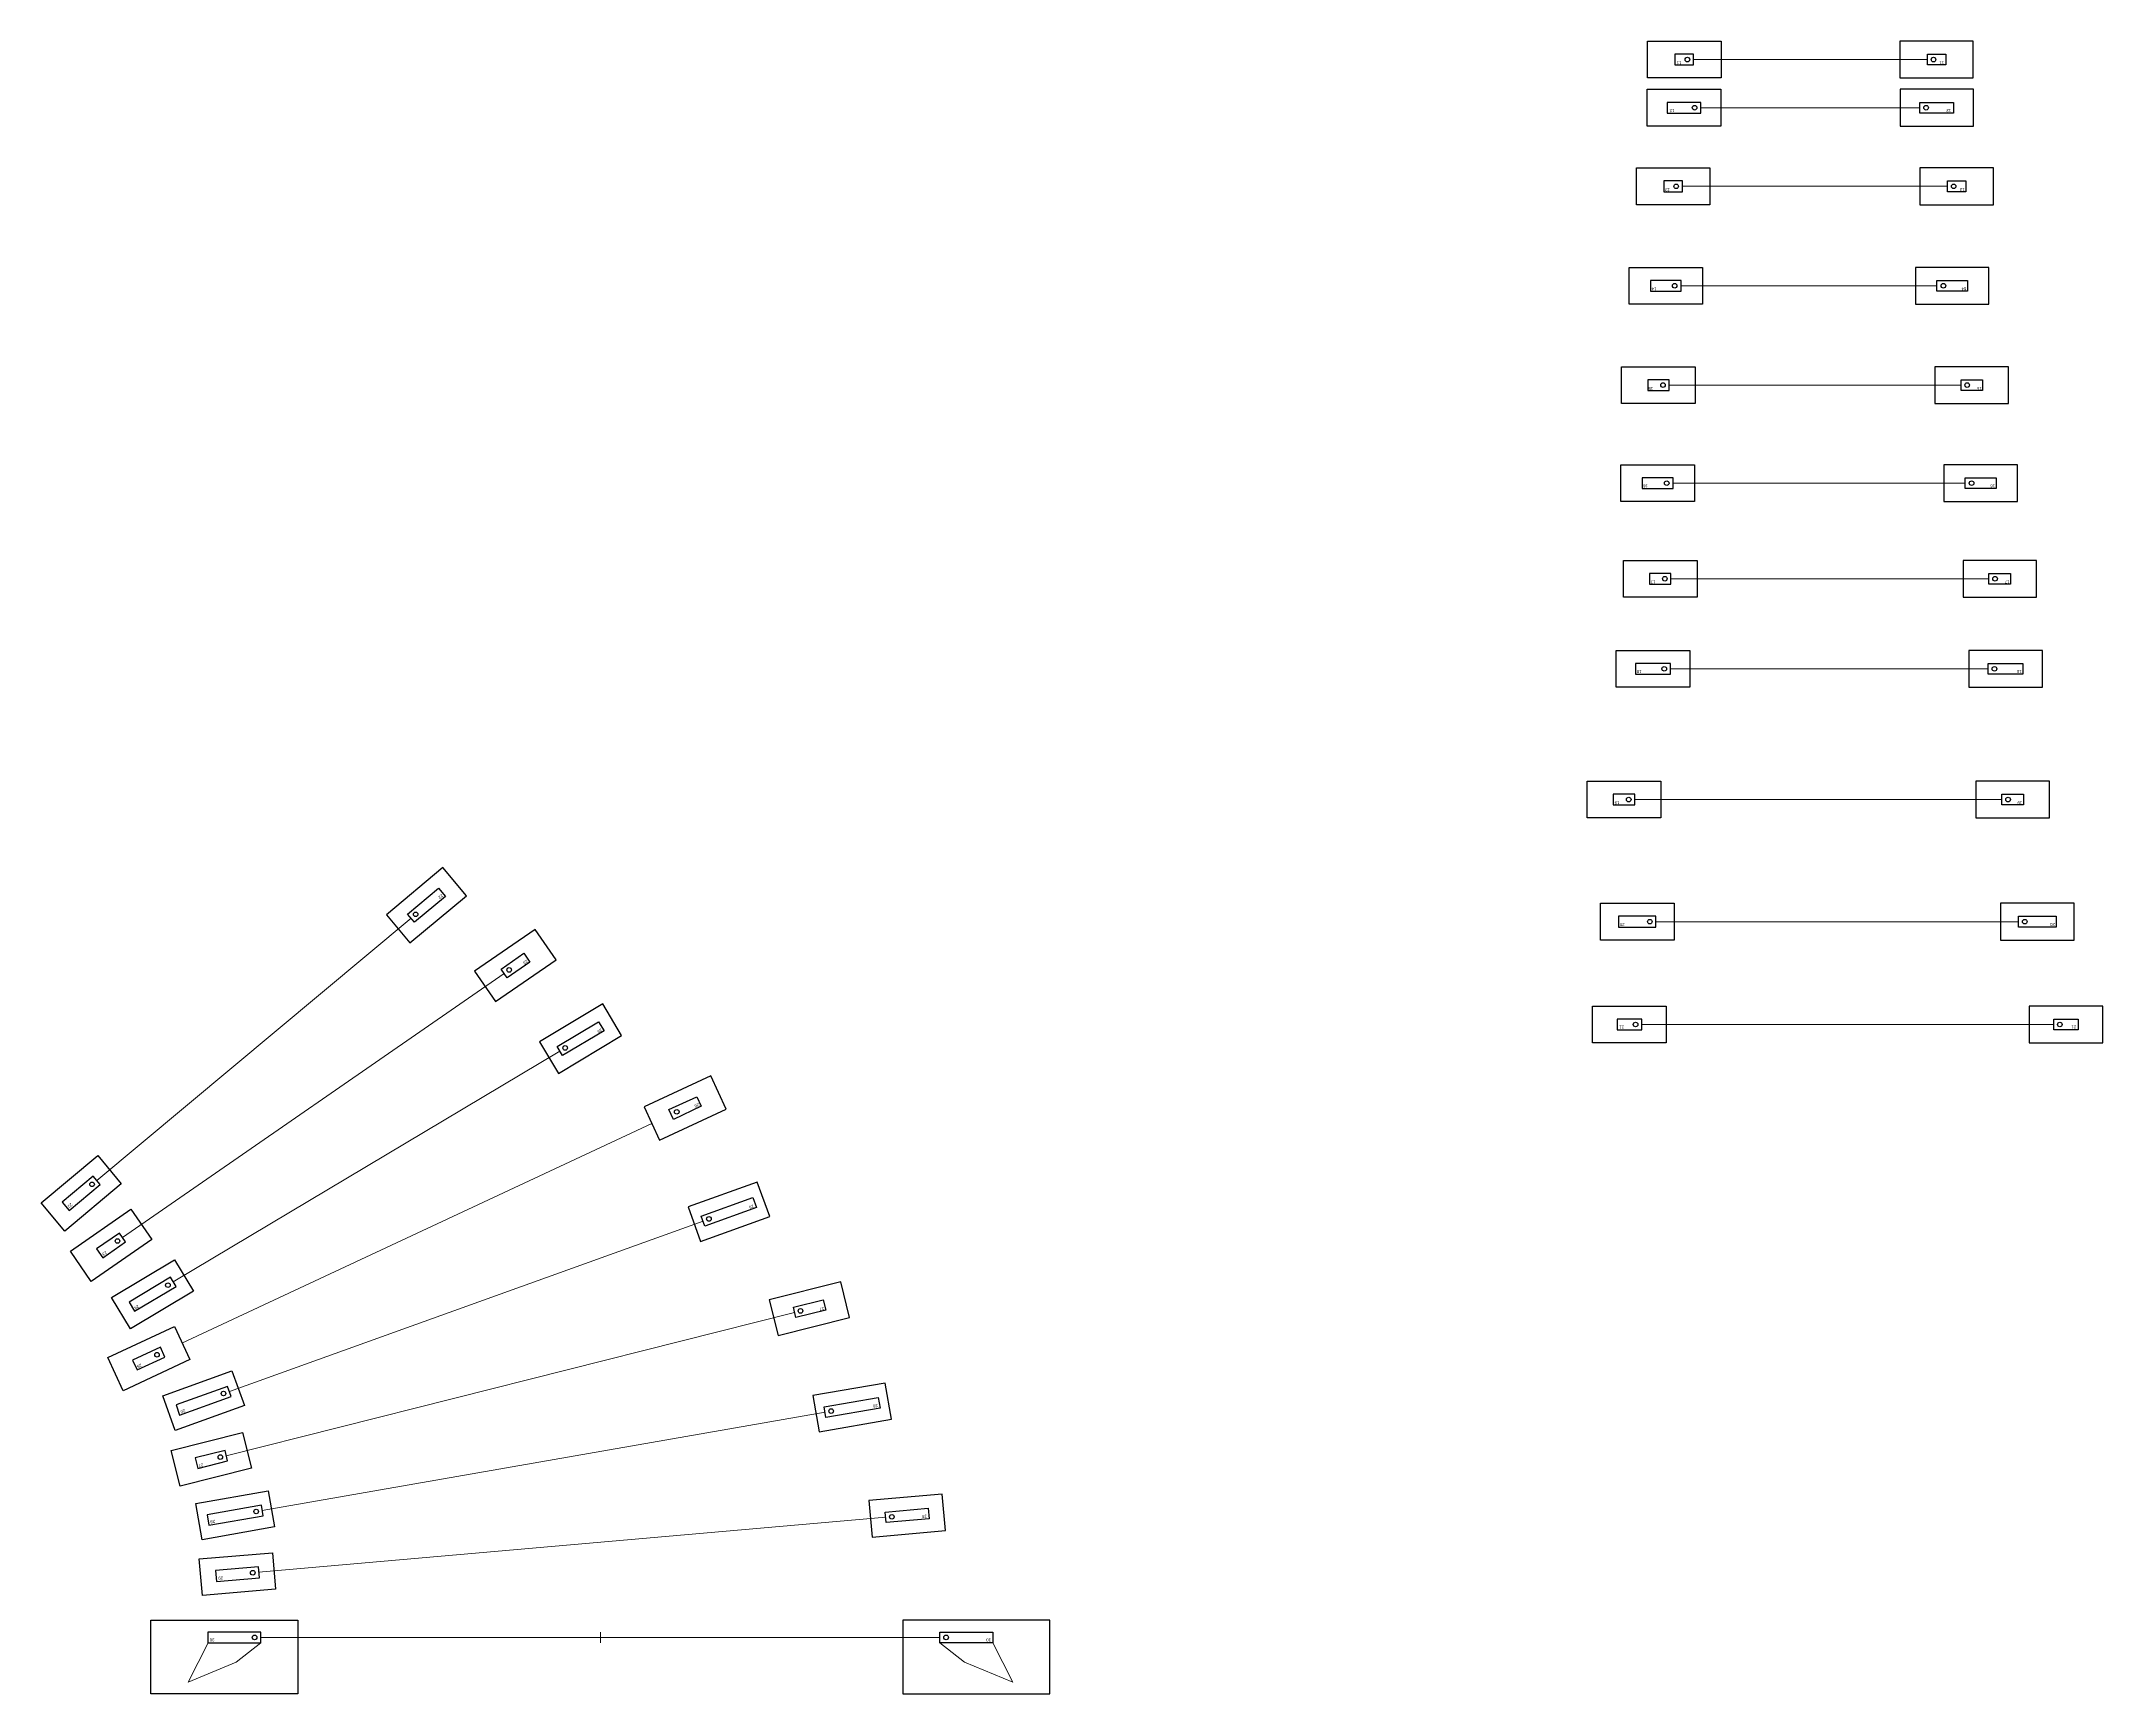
# Model space of a CAD drawing. Header units: inches. Extents: x -4278 to 3677, y -8403 to -795.
# Drawn here: x -4278 to -2932, y -5700 to -4622 of the extents above; entities that cross this region are included whole.
import ezdxf

# ---------------------------------------------------------------- set-up
doc = ezdxf.new("R2010")
doc.units = ezdxf.units.IN
doc.header["$LTSCALE"] = 0.2
doc.header["$MEASUREMENT"] = 0
doc.layers.add('Anchoring', color=1, linetype='Continuous')
for name, color, linetype, lineweight in [('Annotation', 7, 'Continuous', 9), ('None', 7, 'Continuous', 5), ('Whippit', 1, 'Continuous', 5)]:
    doc.layers.add(name, color=color, linetype=linetype, lineweight=lineweight)

msp = doc.modelspace()

# ---------------------------------------------------------------- linework, layer by layer
at = {"layer": 'Anchoring'}
for points in [[(-3229.4, -4645.9), (-3229.4, -4621.9), (-3181.4, -4621.9), (-3181.4, -4645.9)], [(-3016.8, -4645.9), (-3016.8, -4621.9), (-3064.8, -4621.9), (-3064.8, -4645.9)], [(-3211.5, -4637.4), (-3199.4, -4637.4), (-3199.4, -4630.4), (-3211.5, -4630.4)], [(-3034.8, -4637.4), (-3046.8, -4637.4), (-3046.8, -4630.4), (-3034.8, -4630.4)], [(-3229.6, -4677.3), (-3229.6, -4653.3), (-3181.6, -4653.3), (-3181.6, -4677.3)], [(-3016.6, -4677.3), (-3016.6, -4653.3), (-3064.6, -4653.3), (-3064.6, -4677.3)], [(-3216.6, -4668.8), (-3194.7, -4668.8), (-3194.7, -4661.8), (-3216.6, -4661.8)], [(-3029.7, -4668.8), (-3051.6, -4668.8), (-3051.6, -4661.8), (-3029.7, -4661.8)], [(-3236.7, -4728.6), (-3236.7, -4704.6), (-3188.7, -4704.6), (-3188.7, -4728.6)], [(-3003.6, -4728.6), (-3003.6, -4704.6), (-3051.6, -4704.6), (-3051.6, -4728.6)], [(-3218.7, -4720.1), (-3206.7, -4720.1), (-3206.7, -4713.1), (-3218.7, -4713.1)], [(-3021.6, -4720.1), (-3033.6, -4720.1), (-3033.6, -4713.1), (-3021.6, -4713.1)], [(-3241.5, -4793.5), (-3241.5, -4769.5), (-3193.5, -4769.5), (-3193.5, -4793.5)], [(-3006.6, -4793.5), (-3006.6, -4769.5), (-3054.6, -4769.5), (-3054.6, -4793.5)], [(-3227.5, -4785), (-3207.5, -4785), (-3207.5, -4778), (-3227.5, -4778)], [(-3020.6, -4785), (-3040.6, -4785), (-3040.6, -4778), (-3020.6, -4778)], [(-3246.3, -4858.3), (-3246.3, -4834.3), (-3198.3, -4834.3), (-3198.3, -4858.3)], [(-3229.3, -4849.8), (-3215.3, -4849.8), (-3215.3, -4842.8), (-3229.3, -4842.8)], [(-2993.8, -4858.3), (-2993.8, -4834.3), (-3041.8, -4834.3), (-3041.8, -4858.3)], [(-3010.8, -4849.8), (-3024.8, -4849.8), (-3024.8, -4842.8), (-3010.8, -4842.8)], [(-3246.8, -4922.3), (-3246.8, -4898.3), (-3198.8, -4898.3), (-3198.8, -4922.3)], [(-3232.9, -4913.8), (-3212.7, -4913.8), (-3212.7, -4906.8), (-3232.9, -4906.8)], [(-2988, -4922.3), (-2988, -4898.3), (-3036, -4898.3), (-3036, -4922.3)], [(-3001.9, -4913.8), (-3022.2, -4913.8), (-3022.2, -4906.8), (-3001.9, -4906.8)], [(-3245.1, -4984.7), (-3245.1, -4960.7), (-3197.1, -4960.7), (-3197.1, -4984.7)], [(-2975.5, -4984.7), (-2975.5, -4960.7), (-3023.5, -4960.7), (-3023.5, -4984.7)], [(-3228.1, -4976.2), (-3214.1, -4976.2), (-3214.1, -4969.2), (-3228.1, -4969.2)], [(-2992.5, -4976.2), (-3006.6, -4976.2), (-3006.6, -4969.2), (-2992.5, -4969.2)], [(-3249.9, -5043.5), (-3249.9, -5019.5), (-3201.9, -5019.5), (-3201.9, -5043.5)], [(-3237.2, -5035), (-3214.5, -5035), (-3214.5, -5028), (-3237.2, -5028)], [(-2971.7, -5043.5), (-2971.7, -5019.5), (-3019.7, -5019.5), (-3019.7, -5043.5)], [(-2984.4, -5035), (-3007, -5035), (-3007, -5028), (-2984.4, -5028)], [(-3268.8, -5128.8), (-3268.8, -5104.8), (-3220.8, -5104.8), (-3220.8, -5128.8)], [(-2967.1, -5128.8), (-2967.1, -5104.8), (-3015.1, -5104.8), (-3015.1, -5128.8)], [(-3251.8, -5120.3), (-3237.7, -5120.3), (-3237.7, -5113.3), (-3251.8, -5113.3)], [(-2984, -5120.3), (-2998.1, -5120.3), (-2998.1, -5113.3), (-2984, -5113.3)], [(-4000.2, -5179.6), (-4015.6, -5161.2), (-4052.4, -5192), (-4037.1, -5210.4)], [(-4014, -5180), (-4034.2, -5196.9), (-4038.7, -5191.6), (-4018.4, -5174.7)], [(-3260.1, -5208.5), (-3260.1, -5184.5), (-3212.1, -5184.5), (-3212.1, -5208.5)], [(-3248.3, -5200), (-3223.9, -5200), (-3223.9, -5193), (-3248.3, -5193)], [(-2951, -5208.5), (-2951, -5184.5), (-2999, -5184.5), (-2999, -5208.5)], [(-2962.8, -5200), (-2987.2, -5200), (-2987.2, -5193), (-2962.8, -5193)], [(-3941.7, -5221.3), (-3955.4, -5201.6), (-3994.9, -5228.9), (-3981.2, -5248.6)], [(-3958.9, -5222.9), (-3973.7, -5233.1), (-3977.7, -5227.4), (-3962.9, -5217.1)], [(-3899, -5270.8), (-3911.3, -5250.2), (-3952.5, -5274.9), (-3940.2, -5295.5)], [(-3265.3, -5275.6), (-3265.3, -5251.6), (-3217.3, -5251.6), (-3217.3, -5275.6)], [(-3249.3, -5267.1), (-3233.2, -5267.1), (-3233.2, -5260.1), (-3249.3, -5260.1)], [(-2932.3, -5275.6), (-2932.3, -5251.6), (-2980.3, -5251.6), (-2980.3, -5275.6)], [(-2948.3, -5267.1), (-2964.3, -5267.1), (-2964.3, -5260.1), (-2948.3, -5260.1)], [(-3910.4, -5267.8), (-3937.5, -5283.9), (-3941, -5277.9), (-3914, -5261.8)], [(-3830.7, -5318.8), (-3840.8, -5297), (-3884.3, -5317.4), (-3874.2, -5339.1)], [(-3847, -5317), (-3865.1, -5325.5), (-3868.1, -5319.1), (-3849.9, -5310.7)], [(-4262.4, -5398.4), (-4277.8, -5379.9), (-4240.9, -5349.2), (-4225.5, -5367.6)], [(-4259.5, -5384.9), (-4239.3, -5368), (-4243.8, -5362.6), (-4264, -5379.5)], [(-3802.3, -5389), (-3810.5, -5366.4), (-3855.6, -5382.7), (-3847.5, -5405.3)], [(-3811, -5383.1), (-3844.6, -5395.2), (-3847, -5388.6), (-3813.3, -5376.5)], [(-4245.1, -5431.3), (-4258.7, -5411.5), (-4219.3, -5384.2), (-4205.6, -5404)], [(-4237.6, -5415.8), (-4222.7, -5405.5), (-4226.7, -5399.7), (-4241.6, -5410)], [(-4219.6, -5462.3), (-4231.9, -5441.7), (-4190.7, -5417.1), (-4178.4, -5437.7)], [(-4216.8, -5450.7), (-4189.8, -5434.6), (-4193.4, -5428.6), (-4220.4, -5444.7)], [(-3750.2, -5454.8), (-3756, -5431.5), (-3802.6, -5443.2), (-3796.7, -5466.5)], [(-3765.8, -5450), (-3785.2, -5454.9), (-3786.9, -5448.1), (-3767.5, -5443.2)], [(-4224.3, -5502.7), (-4234.4, -5480.9), (-4190.9, -5460.6), (-4180.8, -5482.3)], [(-4215.2, -5489), (-4197, -5480.6), (-4200, -5474.2), (-4218.2, -5482.7)], [(-4190.3, -5528.6), (-4198.5, -5506), (-4153.3, -5489.7), (-4145.2, -5512.3)], [(-4187.5, -5518.5), (-4153.8, -5506.4), (-4156.2, -5499.8), (-4189.8, -5511.9)], [(-3722.8, -5521.2), (-3726.9, -5497.6), (-3774.2, -5505.8), (-3770.1, -5529.5)], [(-3730.3, -5513.9), (-3765.6, -5520.1), (-3766.8, -5513.2), (-3731.5, -5507)], [(-4187, -5564.9), (-4192.9, -5541.6), (-4146.4, -5529.9), (-4140.5, -5553.2)], [(-4175.6, -5553.3), (-4156.1, -5548.4), (-4157.8, -5541.6), (-4177.3, -5546.5)], [(-4172.8, -5599.8), (-4176.9, -5576.1), (-4129.6, -5567.9), (-4125.5, -5591.5)], [(-3687.7, -5593.9), (-3689.8, -5570), (-3737.6, -5574.2), (-3735.5, -5598.1)], [(-4168.3, -5590.3), (-4132.9, -5584.2), (-4134.1, -5577.3), (-4169.5, -5583.5)], [(-3698.3, -5586.3), (-3726.3, -5588.7), (-3726.9, -5581.8), (-3698.9, -5579.3)], [(-4172.6, -5636.3), (-4174.7, -5612.4), (-4126.9, -5608.3), (-4124.8, -5632.2)], [(-4163.4, -5627), (-4135.4, -5624.6), (-4136, -5617.6), (-4164, -5620)], [(-4206.2, -5652.4), (-4110.2, -5652.4), (-4110.2, -5700.4), (-4206.2, -5700.4)], [(-4169, -5667.1), (-4134.5, -5667.1), (-4134.5, -5660.1), (-4169, -5660.1)], [(-3619.5, -5652.4), (-3715.5, -5652.4), (-3715.5, -5700.4), (-3619.5, -5700.4)], [(-3656.6, -5667.1), (-3691.2, -5667.1), (-3691.2, -5660.1), (-3656.6, -5660.1)]]:
    msp.add_lwpolyline(points, close=True, dxfattribs=at)
at = {"layer": 'Anchoring', "linetype": 'Continuous', "lineweight": 15}
for points in [[(-4168.9, -5667.1), (-4134.5, -5667.1), (-4150.6, -5679.7), (-4181.9, -5692.7)], [(-3656.8, -5667.1), (-3691.2, -5667.1), (-3675.1, -5679.7), (-3643.7, -5692.7)]]:
    msp.add_lwpolyline(points, close=True, dxfattribs=at)
at = {"layer": 'Anchoring'}
for centre in [(-3203.4, -4633.9), (-3042.8, -4633.9), (-3198.7, -4665.3), (-3047.6, -4665.3), (-3210.7, -4716.6), (-3029.6, -4716.6), (-3211.7, -4781.5), (-3036.3, -4781.5), (-3219.3, -4846.3), (-3020.8, -4846.3), (-3216.9, -4910.3), (-3017.9, -4910.3), (-3218.1, -4972.7), (-3002.6, -4972.7), (-3218.5, -5031.5), (-3003, -5031.5), (-3241.7, -5116.8), (-2994.1, -5116.8), (-4033.4, -5191.7), (-3227.9, -5196.5), (-2983.2, -5196.5), (-3972.4, -5228), (-3237.2, -5263.6), (-2960.3, -5263.6), (-3935.8, -5278.9), (-3863, -5320.6), (-4244.6, -5367.9), (-3842, -5390.5), (-4228, -5404.9), (-4195.1, -5433.7), (-3782.2, -5450.5), (-4202.2, -5479.1), (-4158.8, -5504.4), (-3762.2, -5515.9), (-4160.9, -5545.9), (-4137.5, -5581.4), (-3722.6, -5584.9), (-4139.7, -5621.4), (-4138.5, -5663.6), (-3687.2, -5663.6)]:
    msp.add_circle(centre, 1.5, dxfattribs=at)
at = {"layer": 'None', "linetype": 'Continuous', "lineweight": 0}
msp.add_line((-3912.8, -5660.1), (-3912.8, -5667.1), dxfattribs=at)
at = {"layer": 'Whippit'}
for p, q in [((-3046.8, -4633.9), (-3199.4, -4633.9)), ((-3051.6, -4665.3), (-3194.7, -4665.3)), ((-3206.7, -4716.6), (-3033.6, -4716.6)), ((-3207.5, -4781.5), (-3040.6, -4781.5)), ((-3215.3, -4846.3), (-3024.8, -4846.3)), ((-3022.2, -4910.3), (-3212.7, -4910.3)), ((-3006.6, -4972.7), (-3214.1, -4972.7)), ((-3007, -5031.5), (-3214.5, -5031.5)), ((-3237.7, -5116.8), (-2998.1, -5116.8)), ((-4036.4, -5194.2), (-4241.5, -5365.3)), ((-3223.9, -5196.5), (-2987.2, -5196.5)), ((-4224.7, -5402.6), (-3975.7, -5230.3)), ((-2964.3, -5263.6), (-3233.2, -5263.6)), ((-3939.3, -5280.9), (-4191.6, -5431.6)), ((-4185.9, -5471.5), (-3879.3, -5328.2)), ((-4155, -5503.1), (-3845.8, -5391.9)), ((-4157, -5545), (-3786.1, -5451.5)), ((-4133.5, -5580.7), (-3766.2, -5516.6)), ((-4135.7, -5621.1), (-3726.6, -5585.2)), ((-4134.5, -5663.6), (-3691.2, -5663.6))]:
    msp.add_line(p, q, dxfattribs=at)

# ---------------------------------------------------------------- texts
at = {"layer": 'Annotation', "char_height": 2}
for s, insert, attachment_point, rotation in [('11', (-3210.4, -4637), 3, 180), ('11', (-3035.9, -4637), 1, 180), ('12', (-3215, -4668.2), 3, 180), ('12', (-3031.3, -4668.2), 1, 180), ('13', (-3217.9, -4719.8), 3, 180), ('13', (-3022.4, -4719.8), 1, 180), ('14', (-3226.7, -4784.5), 3, 180), ('14', (-3021.4, -4784.5), 1, 180), ('15', (-3228.8, -4849.6), 3, 180), ('15', (-3011.3, -4849.6), 1, 180), ('16', (-3232.3, -4913.1), 3, 180), ('16', (-3002.6, -4913.1), 1, 180), ('17', (-3227.4, -4975.8), 3, 180), ('17', (-2993.2, -4975.8), 1, 180), ('18', (-3236.4, -5034.2), 3, 180), ('18', (-2985.2, -5034.2), 1, 180), ('19', (-3250.9, -5119.9), 3, 180), ('19', (-2984.9, -5119.9), 1, 180), ('22', (-4015.3, -5179.9), 1, 219.8347), ('20', (-3247.5, -5199.4), 3, 180), ('20', (-2963.6, -5199.4), 1, 180), ('23', (-3960, -5222.9), 1, 214.6899), ('24', (-3911.5, -5267.8), 1, 210.8427), ('21', (-3247.9, -5266.2), 3, 180), ('21', (-2949.7, -5266.2), 1, 180), ('25', (-3848, -5316.6), 1, 205.0424), ('22', (-4259.5, -5383.5), 3, 219.8347), ('26', (-3812.5, -5383), 1, 199.7792), ('23', (-4237.1, -5414.7), 3, 214.6899), ('24', (-4216.3, -5449.8), 3, 210.8427), ('27', (-3766.7, -5449.8), 1, 194.1511), ('25', (-4214.8, -5488), 3, 205.0424), ('26', (-4186.4, -5517.5), 3, 199.7792), ('28', (-3731.6, -5513.2), 1, 189.9017), ('27', (-4174.8, -5552.7), 3, 194.1511), ('29', (-3699.8, -5585.5), 1, 185.0053), ('28', (-4167.2, -5589.3), 3, 189.9017), ('29', (-4162.1, -5626), 3, 185.0053), ('30', (-4167.8, -5666.2), 3, 180), ('30', (-3657.9, -5666.2), 1, 180)]:
    msp.add_mtext_dynamic_manual_height_columns(s, width=4, gutter_width=1, heights=[0], dxfattribs=dict(at, insert=insert, attachment_point=attachment_point, rotation=rotation))

doc.saveas('drawing.dxf')
